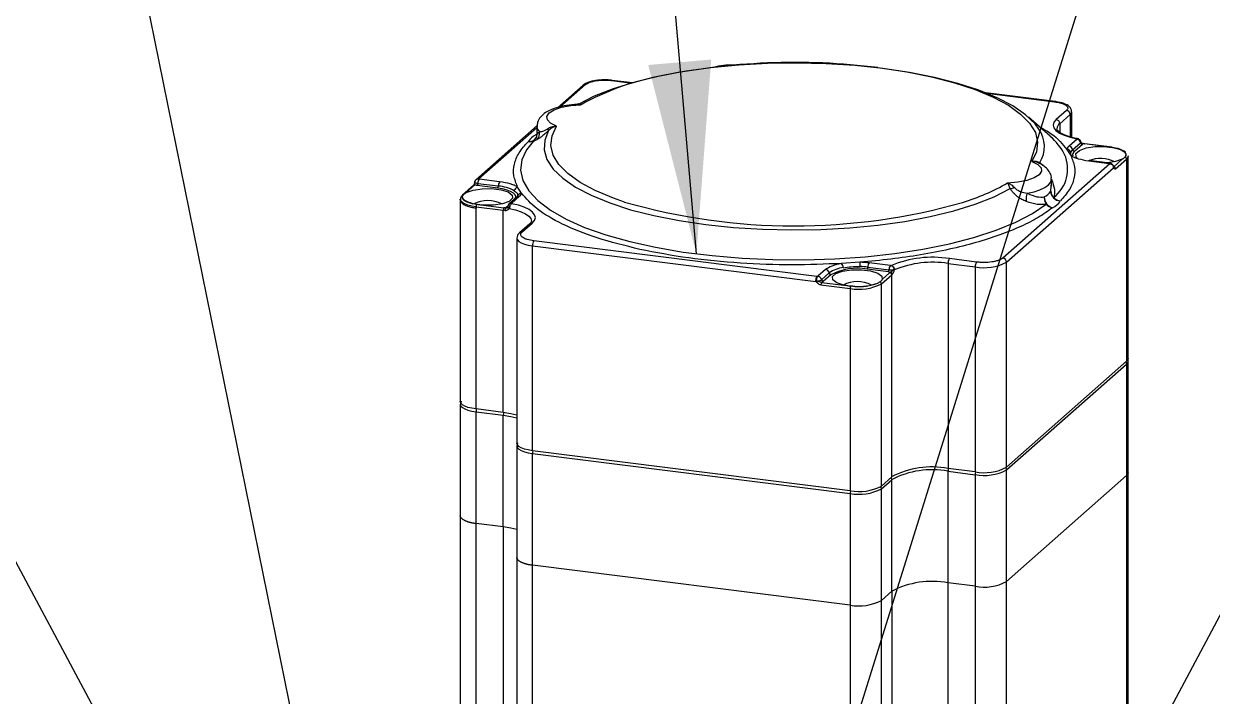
# Model space of a CAD drawing. Header units: millimetres. Extents: x 0 to 279, y 0 to 216.
# Drawn here: x 157.88 to 178.29, y 172.42 to 183.97 of the extents above; entities that cross this region are included whole.
import ezdxf

# ---------------------------------------------------------------- set-up
doc = ezdxf.new("R2010")
doc.units = ezdxf.units.MM
doc.layers.add('DIM', color=1, linetype='Continuous')
doc.dimstyles.new('SLDDIMSTYLE0', dxfattribs={"dimtxt": 0.18, "dimasz": 3.302, "dimexe": 0, "dimexo": 0.0625, "dimgap": 0, "dimtad": 0, "dimtih": 1, "dimtoh": 1, "dimdec": 0, "dimrnd": 1e-09, "dimzin": 0, "dimdsep": 46, "dimtxsty": 'Standard', "dimsah": 1, "dimcen": 0.09, "dimadec": 0, "dimazin": 0, "dimtfac": 3.302, "dimtdec": 0, "dimtofl": 0, "dimtmove": 0, "dimatfit": 3, "dimfxl": 0, "dimfrac": 2, "dimtolj": 1, "dimtzin": 0, "dimarcsym": 0})

msp = doc.modelspace()

# ---------------------------------------------------------------- linework, layer by layer
at = {"color": 7, "linetype": 'Continuous', "lineweight": 25}
for p, q in [((167.484, 182.911), (167.046, 182.525)), ((168.332, 182.952), (167.987, 182.995)), ((175.592, 182.631), (174.401, 182.781)), ((175.509, 182.034), (175.133, 182.365)), ((175.788, 182.478), (175.611, 182.322)), ((175.673, 182.251), (175.85, 182.407)), ((175.877, 182.017), (175.877, 182.456)), ((166.699, 182.219), (165.643, 181.288)), ((166.692, 182.199), (166.692, 182.082)), ((166.652, 181.976), (166.688, 182.024)), ((166.692, 182.077), (166.678, 182.005)), ((175.969, 181.984), (175.832, 181.863)), ((175.893, 181.803), (176.03, 181.924)), ((176.061, 181.894), (175.924, 181.773)), ((176.098, 181.903), (176.068, 181.907)), ((176.102, 181.904), (176.073, 181.908)), ((176.447, 181.859), (176.098, 181.903)), ((176.57, 181.845), (176.102, 181.904)), ((175.796, 181.81), (175.862, 181.704)), ((176.847, 178.22), (176.847, 181.693)), ((176.533, 181.564), (174.695, 179.943)), ((174.757, 179.872), (176.598, 181.495)), ((175.321, 181.567), (175.277, 181.589)), ((175.308, 181.577), (175.314, 181.573)), ((176.17, 181.613), (176.521, 181.569)), ((176.53, 181.572), (176.179, 181.616)), ((176.599, 181.512), (176.744, 181.64)), ((176.63, 181.476), (176.82, 181.644)), ((176.82, 181.644), (176.82, 178.171)), ((166.052, 181.254), (165.702, 181.298)), ((175.531, 181.178), (175.531, 181.296)), ((165.602, 181.192), (165.412, 181.024)), ((165.624, 181.198), (165.479, 181.07)), ((165.624, 181.251), (165.624, 181.251)), ((165.624, 181.25), (165.624, 181.249)), ((165.628, 181.267), (165.625, 181.253)), ((166.018, 181.144), (165.667, 181.189)), ((165.678, 181.225), (166.029, 181.181)), ((166.427, 181.057), (166.361, 181.163)), ((175.525, 181.179), (175.527, 181.197)), ((165.376, 180.954), (165.376, 177.481)), ((165.376, 180.95), (165.376, 180.954)), ((165.412, 181.024), (165.39, 180.997)), ((165.415, 181.008), (165.429, 181.031)), ((165.655, 180.864), (165.593, 180.877)), ((166.347, 180.991), (166.21, 180.87)), ((166.254, 180.883), (166.391, 181.004)), ((166.363, 181.02), (166.364, 181.018)), ((165.646, 180.824), (166.113, 180.765)), ((165.646, 177.352), (165.646, 180.824)), ((165.775, 180.851), (166.125, 180.807)), ((166.113, 177.293), (166.113, 180.765)), ((166.187, 180.831), (166.187, 180.83)), ((166.568, 180.532), (166.391, 180.376)), ((166.435, 180.389), (166.612, 180.545)), ((166.346, 180.285), (166.346, 176.765)), ((166.615, 180.155), (171.485, 179.542)), ((166.615, 176.635), (166.615, 180.155)), ((171.502, 179.626), (166.639, 180.239)), ((172.241, 179.872), (171.923, 179.85)), ((172.763, 179.814), (172.401, 179.86)), ((173.753, 179.85), (173.753, 176.33)), ((173.753, 179.85), (174.22, 179.791)), ((174.244, 179.875), (173.776, 179.934)), ((174.757, 176.352), (174.757, 179.872)), ((171.651, 179.747), (171.518, 179.63)), ((171.58, 179.57), (171.712, 179.687)), ((171.743, 179.657), (171.61, 179.54)), ((172.728, 179.705), (172.366, 179.751)), ((172.378, 179.787), (172.74, 179.741)), ((172.609, 179.502), (172.786, 179.657)), ((172.622, 179.576), (172.755, 179.693)), ((172.786, 176.185), (172.786, 179.657)), ((174.22, 179.791), (174.22, 176.271)), ((171.57, 179.484), (172.072, 179.421)), ((171.582, 179.526), (171.966, 179.477)), ((172.609, 176.029), (172.609, 179.502)), ((172.072, 179.421), (172.072, 175.948)), ((176.82, 178.171), (174.757, 176.352)), ((174.757, 176.305), (176.82, 178.124)), ((176.82, 178.124), (176.82, 176.207)), ((176.847, 176.256), (176.847, 178.173)), ((165.376, 177.434), (165.376, 175.517)), ((165.388, 177.486), (165.377, 177.435)), ((166.113, 177.293), (165.646, 177.352)), ((165.646, 177.304), (166.113, 177.246)), ((165.646, 175.387), (165.646, 177.304)), ((166.113, 175.328), (166.113, 177.246)), ((166.346, 176.718), (166.346, 174.801)), ((166.358, 176.77), (166.347, 176.718)), ((172.072, 175.948), (166.615, 176.635)), ((166.615, 176.588), (172.072, 175.901)), ((166.615, 174.671), (166.615, 176.588)), ((172.786, 176.185), (172.609, 176.029)), ((174.22, 176.271), (173.753, 176.33)), ((173.753, 174.366), (173.753, 176.283)), ((173.753, 176.283), (174.22, 176.224)), ((174.22, 176.224), (174.22, 174.307)), ((174.757, 174.388), (174.757, 176.305)), ((174.757, 174.388), (176.82, 176.207)), ((176.82, 176.207), (176.82, 166.543)), ((176.847, 166.592), (176.847, 176.256)), ((172.609, 175.982), (172.786, 176.138)), ((172.609, 174.065), (172.609, 175.982)), ((172.786, 174.221), (172.786, 176.138)), ((172.072, 175.901), (172.072, 173.984)), ((165.376, 175.517), (165.376, 165.854)), ((166.113, 175.328), (165.646, 175.387)), ((165.646, 165.724), (165.646, 175.387)), ((166.113, 175.328), (166.113, 165.665)), ((166.346, 174.801), (166.346, 165.137)), ((172.072, 173.984), (166.615, 174.671)), ((166.615, 165.008), (166.615, 174.671)), ((174.22, 174.307), (173.753, 174.366)), ((173.753, 164.702), (173.753, 174.366)), ((174.757, 164.724), (174.757, 174.388)), ((172.786, 174.221), (172.609, 174.065)), ((172.786, 174.221), (172.786, 164.557)), ((174.22, 174.307), (174.22, 164.643)), ((172.072, 173.984), (172.072, 164.32)), ((172.609, 164.401), (172.609, 174.065))]:
    msp.add_line(p, q, dxfattribs=at)
at = {"color": 8, "linetype": 'Continuous', "lineweight": 25}
for p, q in [((167.088, 182.537), (167.528, 182.924)), ((167.979, 182.992), (168.322, 182.949)), ((174.417, 182.775), (175.584, 182.628)), ((167.449, 182.577), (167.391, 182.583)), ((175.85, 182.407), (175.85, 182.026)), ((165.69, 181.303), (166.692, 182.187)), ((175.673, 182.251), (175.673, 182.102)), ((166.674, 182.06), (166.711, 182.085)), ((166.674, 182.06), (166.699, 182.06)), ((175.277, 181.589), (175.192, 181.602)), ((165.643, 181.193), (165.624, 181.198)), ((175.518, 181.091), (175.525, 181.179)), ((166.162, 180.816), (166.192, 180.843))]:
    msp.add_line(p, q, dxfattribs=at)
at = {"color": 7, "linetype": 'Continuous', "lineweight": 25, "flags": 128}
for points in [[(175.315, 182.159), (175.25, 182.246), (175.086, 182.405), (174.868, 182.556), (174.598, 182.697), (174.281, 182.827), (173.921, 182.943), (173.522, 183.045), (173.09, 183.131), (172.631, 183.199), (172.152, 183.249), (171.658, 183.28), (171.157, 183.292), (170.655, 183.284), (170.159, 183.256), (169.677, 183.21), (169.214, 183.145), (168.777, 183.062), (168.371, 182.963), (168.004, 182.849), (167.678, 182.721), (167.4, 182.582)], [(167.987, 182.995), (167.984, 182.995), (167.979, 182.992)], [(167.03, 182.208), (166.928, 182.258), (166.871, 182.316), (166.862, 182.376), (166.902, 182.435), (166.989, 182.488), (167.116, 182.532), (167.273, 182.562), (167.449, 182.577)], [(175.592, 182.631), (175.589, 182.631), (175.584, 182.628)], [(175.611, 182.322), (175.572, 182.276), (175.558, 182.228), (175.569, 182.18), (175.606, 182.134), (175.666, 182.09), (175.747, 182.051), (175.849, 182.017), (175.966, 181.99)], [(166.893, 182.135), (166.825, 181.969), (166.816, 181.801), (166.865, 181.635), (166.973, 181.471), (167.137, 181.313), (167.355, 181.162), (167.625, 181.021), (167.942, 180.891), (168.302, 180.774), (168.701, 180.672), (169.133, 180.587), (169.592, 180.518), (170.071, 180.468), (170.565, 180.438), (171.066, 180.426), (171.568, 180.434), (172.064, 180.461), (172.546, 180.508), (173.009, 180.573), (173.446, 180.656), (173.851, 180.755), (174.219, 180.869), (174.544, 180.996), (174.823, 181.136)], [(166.652, 181.976), (166.512, 181.804), (166.432, 181.629), (166.411, 181.451), (166.451, 181.274), (166.551, 181.099), (166.709, 180.93), (166.924, 180.767), (167.193, 180.614), (167.512, 180.471), (167.878, 180.342), (168.285, 180.227), (168.729, 180.129), (169.203, 180.047), (169.701, 179.985), (170.218, 179.941), (170.746, 179.917), (171.279, 179.913), (171.81, 179.93), (172.332, 179.966), (172.838, 180.022), (173.322, 180.096), (173.777, 180.189), (174.199, 180.298), (174.58, 180.422), (174.917, 180.559), (175.205, 180.709), (175.44, 180.868)], [(166.699, 182.058), (166.689, 182.058), (166.674, 182.06)], [(175.966, 181.99), (175.968, 181.989), (175.969, 181.988), (175.969, 181.988), (175.97, 181.987), (175.97, 181.986), (175.97, 181.985), (175.969, 181.985), (175.969, 181.984)], [(175.971, 181.665), (175.954, 181.683), (175.949, 181.74), (176.009, 181.793), (176.124, 181.834), (176.278, 181.857), (176.447, 181.859)], [(176.57, 181.845), (176.57, 181.845), (176.568, 181.845)], [(176.63, 181.833), (176.674, 181.821), (176.712, 181.807), (176.745, 181.792), (176.771, 181.776), (176.791, 181.758), (176.804, 181.74), (176.809, 181.721), (176.808, 181.702)], [(176.808, 181.702), (176.813, 181.721), (176.81, 181.74), (176.799, 181.759), (176.779, 181.777), (176.752, 181.793), (176.717, 181.809), (176.677, 181.822), (176.63, 181.833)], [(176.846, 181.697), (176.841, 181.67), (176.82, 181.644)], [(175.192, 181.602), (175.295, 181.552), (175.352, 181.494), (175.361, 181.434), (175.321, 181.375), (175.234, 181.321), (175.107, 181.278), (174.95, 181.247), (174.773, 181.232)], [(176.744, 181.64), (176.628, 181.599), (176.493, 181.577)], [(176.521, 181.569), (176.524, 181.569), (176.526, 181.568), (176.528, 181.568), (176.53, 181.567), (176.531, 181.566), (176.532, 181.565), (176.533, 181.564), (176.533, 181.564)], [(165.702, 181.298), (165.699, 181.298), (165.697, 181.299), (165.695, 181.299), (165.693, 181.3), (165.692, 181.301), (165.691, 181.302), (165.69, 181.302), (165.69, 181.303)], [(165.479, 181.07), (165.595, 181.111), (165.749, 181.134), (165.918, 181.136), (166.076, 181.116), (166.199, 181.078), (166.269, 181.026), (166.274, 180.97), (166.214, 180.917), (166.099, 180.876), (165.944, 180.853), (165.775, 180.851)], [(165.625, 181.255), (165.624, 181.25), (165.626, 181.245), (165.63, 181.241), (165.636, 181.237), (165.644, 181.233), (165.654, 181.23), (165.666, 181.227), (165.678, 181.225)], [(166.326, 180.972), (166.33, 180.999), (166.317, 181.03), (166.287, 181.06), (166.24, 181.087), (166.178, 181.111), (166.102, 181.13), (166.018, 181.144)], [(165.593, 180.877), (165.549, 180.889), (165.511, 180.902), (165.478, 180.918), (165.452, 180.934), (165.432, 180.952), (165.419, 180.97), (165.414, 180.989), (165.415, 181.008)], [(166.257, 180.877), (166.255, 180.878), (166.254, 180.879), (166.254, 180.879), (166.253, 180.88), (166.253, 180.881), (166.253, 180.881), (166.253, 180.882), (166.254, 180.883)], [(166.612, 180.545), (166.651, 180.591), (166.665, 180.639), (166.653, 180.687), (166.617, 180.733), (166.557, 180.776), (166.475, 180.816), (166.374, 180.85), (166.257, 180.877)], [(171.966, 179.477), (171.842, 179.516), (171.773, 179.567), (171.768, 179.624), (171.827, 179.676), (171.943, 179.717), (172.097, 179.741), (172.266, 179.742), (172.424, 179.723), (172.548, 179.684), (172.617, 179.633), (172.622, 179.576)], [(176.847, 178.22), (176.841, 178.197), (176.82, 178.171)], [(165.646, 177.352), (165.572, 177.364), (165.508, 177.38), (165.454, 177.401), (165.413, 177.424), (165.387, 177.45), (165.376, 177.477), (165.376, 177.481)], [(166.346, 177.246), (166.245, 177.271), (166.113, 177.293)], [(166.615, 176.635), (166.542, 176.648), (166.477, 176.664), (166.424, 176.685), (166.383, 176.708), (166.357, 176.734), (166.346, 176.761), (166.346, 176.765)], [(176.847, 176.256), (176.841, 176.233), (176.82, 176.207)], [(176.82, 176.207), (176.841, 176.233), (176.847, 176.256)], [(165.646, 175.387), (165.572, 175.399), (165.508, 175.416), (165.454, 175.437), (165.413, 175.46), (165.387, 175.486), (165.376, 175.513), (165.376, 175.517)], [(165.376, 175.517), (165.376, 175.513), (165.387, 175.486), (165.413, 175.46), (165.454, 175.437), (165.508, 175.416), (165.572, 175.399), (165.646, 175.387)], [(166.346, 175.282), (166.245, 175.307), (166.113, 175.328)], [(166.346, 175.282), (166.245, 175.307), (166.113, 175.328)], [(166.615, 174.671), (166.542, 174.683), (166.477, 174.7), (166.424, 174.72), (166.383, 174.744), (166.357, 174.77), (166.346, 174.797), (166.346, 174.801)], [(166.346, 174.801), (166.346, 174.797), (166.357, 174.77), (166.383, 174.744), (166.424, 174.72), (166.477, 174.7), (166.542, 174.683), (166.615, 174.671)]]:
    msp.add_lwpolyline(points, dxfattribs=at)
at = {"color": 8, "linetype": 'Continuous', "lineweight": 25, "flags": 128}
for points in [[(172.549, 183.214), (172.59, 183.209), (173.044, 183.141), (173.47, 183.056), (173.864, 182.954), (174.218, 182.838), (174.528, 182.708), (174.79, 182.567), (175, 182.417), (175.155, 182.259), (175.253, 182.097), (175.292, 181.931), (175.271, 181.766), (175.192, 181.602)], [(175.85, 182.407), (175.871, 182.433), (175.877, 182.456)], [(166.692, 182.2), (166.702, 182.158), (166.735, 182.112)], [(168.198, 180.905), (168.005, 180.972), (167.695, 181.102), (167.433, 181.243), (167.223, 181.393), (167.068, 181.551), (166.97, 181.713), (166.931, 181.878), (166.951, 182.044), (167.03, 182.208)], [(176.073, 181.908), (176.071, 181.908), (176.068, 181.907)], [(176.098, 181.903), (176.1, 181.904), (176.102, 181.904)], [(176.598, 181.507), (176.599, 181.512), (176.599, 181.513)], [(175.116, 181.056), (175.233, 181.083), (175.333, 181.116), (175.415, 181.155), (175.477, 181.198), (175.515, 181.243), (175.53, 181.29), (175.531, 181.295)], [(165.646, 180.824), (165.572, 180.836), (165.508, 180.853), (165.454, 180.873), (165.413, 180.897), (165.387, 180.923), (165.376, 180.95), (165.376, 180.95)], [(165.453, 180.927), (165.444, 180.933), (165.424, 180.951), (165.413, 180.97), (165.41, 180.989), (165.415, 181.008)], [(166.187, 180.83), (166.187, 180.826), (166.189, 180.822), (166.193, 180.818), (166.198, 180.815), (166.205, 180.811), (166.213, 180.808)], [(166.217, 180.796), (166.326, 180.771), (166.421, 180.74), (166.497, 180.704), (166.553, 180.664), (166.587, 180.621), (166.598, 180.578)], [(166.346, 180.286), (166.346, 180.281), (166.357, 180.254), (166.383, 180.228), (166.424, 180.204), (166.477, 180.184), (166.542, 180.167), (166.615, 180.155)], [(176.82, 178.124), (176.841, 178.15), (176.847, 178.173)], [(165.376, 177.434), (165.376, 177.43), (165.387, 177.403), (165.413, 177.377), (165.454, 177.354), (165.508, 177.333), (165.572, 177.317), (165.646, 177.304)], [(166.113, 177.246), (166.245, 177.224), (166.346, 177.199)], [(166.346, 176.718), (166.346, 176.714), (166.357, 176.687), (166.383, 176.661), (166.424, 176.638), (166.477, 176.617), (166.542, 176.6), (166.615, 176.588)]]:
    msp.add_lwpolyline(points, dxfattribs=at)
at = {"color": 7, "linetype": 'Continuous', "lineweight": 25}
for centre, radius, start, end in [((171.121, 171.812), 11.491, 82.8614, 101.8082), ((169.999, 182.312), 0.944, 85.7373, 106.9783), ((175.6, 182.25), 0.0728, 1.0587, 81.7605), ((175.777, 182.406), 0.0728, 1.0587, 81.7605), ((166.576, 182.087), 0.161, 315.9998, 9.0328), ((166.805, 182.101), 0.0945, 20.7327, 41.7971), ((166.807, 181.775), 0.314, 114.9585, 147.8607), ((166.558, 182.085), 0.144, 262.7484, 310.6965), ((174.829, 181.24), 1.045, 27.5233, 49.3814), ((175.958, 181.912), 0.0732, 9.6587, 81.6261), ((176.066, 181.93), 0.0366, 189.6587, 261.6261), ((176.049, 181.909), 0.0196, 307.4337, 351.7494), ((175.898, 181.78), 0.107, 128.6206, 163.5502), ((175.795, 181.742), 0.0676, 11.524, 89.3674), ((175.821, 181.791), 0.0732, 9.6587, 81.6261), ((175.952, 181.729), 0.0947, 128.6206, 163.5502), ((175.929, 181.809), 0.0366, 189.6587, 261.6261), ((176.372, 181.091), 0.562, 64.049, 111.4367), ((176.178, 181.606), 0.0101, 85.1842, 137.9022), ((176.591, 181.511), 0.00756, 311.3953, 335.1163), ((176.572, 181.503), 0.0268, 342.8976, 6.6615), ((176.594, 181.476), 0.0364, 1.0587, 81.7605), ((176.783, 181.643), 0.0366, 1.1959, 72.7619), ((165.8, 181.226), 0.122, 143.9725, 180.6513), ((165.629, 181.249), 0.00568, 166.6928, 217.2046), ((165.618, 181.224), 0.0608, 323.9725, 0.6513), ((165.968, 181.18), 0.0608, 323.9725, 0.6513), ((166.151, 181.182), 0.122, 143.9725, 180.6513), ((165.97, 180.474), 0.709, 61.9806, 85.2196), ((166.378, 181.089), 0.0752, 102.4956, 171.7423), ((174.792, 181.412), 0.278, 276.4822, 291.8646), ((175.296, 181.231), 0.262, 294.9585, 327.8607), ((175.69, 181.097), 0.172, 181.794, 267.3813), ((165.43, 181.004), 0.027, 92.4277, 131.0926), ((165.661, 181.288), 0.417, 240.0971, 260.5851), ((165.847, 180.401), 0.531, 62.8972, 117.053), ((166.423, 180.993), 0.0634, 86.9429, 168.4485), ((166.324, 181.087), 0.107, 308.6206, 343.5502), ((171.113, 191.078), 10.582, 254.0112, 285.8511), ((175.337, 180.953), 0.244, 155.0742, 188.9194), ((175.599, 180.992), 0.192, 179.7351, 254.8998), ((175.577, 180.983), 0.178, 219.9942, 261.0509), ((175.416, 181.092), 0.314, 294.9585, 327.8607), ((175.704, 181.102), 0.179, 221.7508, 263.0329), ((165.721, 180.827), 0.075, 150.4199, 181.9215), ((166.179, 180.769), 0.0656, 144.9309, 183.5931), ((165.883, 178.933), 1.847, 81.945, 82.8223), ((165.884, 178.893), 1.929, 81.945, 82.8223), ((166.202, 180.766), 0.0607, 141.5499, 183.7068), ((166.174, 180.8), 0.0196, 127.4337, 171.7494), ((166.256, 180.831), 0.0525, 207.8772, 221.3012), ((166.239, 180.898), 0.0931, 254.0757, 258.1207), ((166.746, 180.164), 0.131, 144.9309, 183.5931), ((171.854, 179.778), 0.1, 0.2376, 46.0575), ((172.713, 179.801), 0.477, 171.5016, 180.4442), ((172.2, 178.245), 1.627, 82.9107, 88.5447), ((172.499, 179.788), 0.122, 143.9725, 180.6513), ((173.485, 178.136), 1.821, 80.7994, 112.7708), ((173.485, 178.211), 1.661, 80.7226, 113.0548), ((173.884, 179.858), 0.131, 144.9309, 183.5931), ((174.351, 179.799), 0.131, 144.9309, 183.5931), ((174.374, 180.597), 0.82, 259.2261, 297.8883), ((174.685, 179.871), 0.0728, 1.0587, 81.7605), ((171.64, 179.675), 0.0732, 9.6587, 81.6261), ((172.013, 179.256), 0.526, 96.4436, 124.9221), ((171.748, 179.693), 0.0366, 189.6587, 261.6261), ((172.188, 178.816), 0.952, 79.2261, 117.8883), ((172.199, 178.355), 1.443, 82.9107, 88.5447), ((172.317, 179.786), 0.0608, 323.9725, 0.6513), ((172.679, 179.741), 0.0608, 323.9725, 0.6513), ((172.769, 180.033), 0.33, 262.9373, 269.6007), ((172.861, 179.743), 0.122, 143.9725, 180.6513), ((172.769, 179.954), 0.214, 262.1432, 286.5734), ((172.931, 179.493), 0.267, 128.083, 131.3655), ((172.749, 179.657), 0.0364, 1.0587, 81.7605), ((172.769, 179.863), 0.0493, 262.6433, 282.8396), ((172.76, 179.666), 0.0368, 0.8174, 80.4225), ((172.954, 179.466), 0.255, 128.083, 131.3655), ((172.809, 179.715), 0.0354, 43.5868, 57.7678), ((172.816, 179.785), 0.0395, 290.4034, 297.9491), ((171.501, 179.727), 0.175, 264.0305, 266.4851), ((170.627, 180.619), 1.378, 308.5541, 309.0533), ((171.508, 179.698), 0.147, 263.3732, 299.2996), ((171.504, 179.655), 0.0285, 266.357, 300.5278), ((171.507, 179.558), 0.0732, 9.6587, 81.6261), ((171.636, 179.488), 0.0656, 144.9309, 183.5931), ((171.616, 179.576), 0.0366, 189.6587, 261.6261), ((172.195, 179.008), 0.531, 62.8817, 117.1183), ((172.225, 180.227), 0.82, 259.2261, 297.8883), ((172.147, 179.423), 0.075, 150.4199, 181.9215), ((172.232, 180.266), 0.814, 264.4335, 292.6809), ((172.213, 180.397), 0.943, 266.3975, 290.717), ((172.572, 179.501), 0.0366, 1.1959, 72.7619), ((173.476, 174.88), 1.477, 79.2261, 117.8883), ((173.476, 174.832), 1.477, 79.2261, 117.8883), ((174.374, 177.077), 0.82, 259.2261, 297.8883), ((174.374, 177.03), 0.82, 259.2261, 297.8883), ((172.225, 176.754), 0.82, 259.2261, 297.8883), ((172.225, 176.707), 0.82, 259.2261, 297.8883), ((173.476, 172.915), 1.477, 79.2261, 117.8883), ((174.374, 175.113), 0.82, 259.2261, 297.8883), ((172.225, 174.79), 0.82, 259.2261, 297.8883)]:
    msp.add_arc(centre, radius, start, end, dxfattribs=at)
at = {"color": 8, "linetype": 'Continuous', "lineweight": 25}
for centre, radius, start, end in [((169.656, 178.584), 4.562, 101.1959, 118.9176), ((167.52, 182.869), 0.0556, 81.8416, 130.6612), ((174.883, 181.86), 0.526, 328.2489, 34.6982), ((175.738, 182.158), 0.114, 124.9101, 177.1907), ((176.023, 181.934), 0.0125, 305.1087, 5.9273), ((175.185, 181.473), 0.623, 308.2535, 23.7183), ((175.961, 181.716), 0.0675, 122.9709, 195.4505), ((175.363, 181.581), 0.0337, 177.1032, 219.8063), ((176.529, 181.562), 0.0101, 85.2081, 137.8998), ((165.62, 181.17), 0.0278, 81.8416, 130.6612), ((172.908, 184.479), 3.744, 287.0092, 299.8821), ((166.246, 180.828), 0.0555, 81.8256, 131.0932), ((166.383, 180.949), 0.0556, 81.8315, 130.6713), ((166.166, 180.844), 0.0278, 261.8315, 310.6687), ((166.604, 180.49), 0.0556, 81.8416, 130.6612), ((166.427, 180.334), 0.0556, 81.8417, 130.6529), ((176.718, 178.123), 0.102, 0.2566, 23.2397), ((165.936, 177.303), 0.29, 170.5628, 179.8138), ((166.404, 177.245), 0.29, 170.5636, 179.8138), ((166.906, 176.587), 0.29, 170.5628, 179.8138), ((172.684, 176.137), 0.102, 0.2566, 23.2397), ((174.043, 176.282), 0.29, 170.5628, 179.8138), ((174.51, 176.223), 0.29, 170.5614, 179.8138), ((174.655, 176.304), 0.102, 0.259, 23.482), ((172.507, 175.981), 0.102, 0.259, 23.482), ((172.362, 175.9), 0.29, 170.5614, 179.8138)]:
    msp.add_arc(centre, radius, start, end, dxfattribs=at)
at = {"color": 7, "linetype": 'Continuous', "lineweight": 25}
for points, knots in [([(167.603, 182.968), (167.577, 182.96), (167.529, 182.946), (167.498, 182.922), (167.484, 182.911)], [0, 0, 0, 0, 0.554245, 1, 1, 1, 1]), ([(167.528, 182.924), (167.548, 182.937), (167.579, 182.958), (167.648, 182.978), (167.69, 182.986), (167.712, 182.99), (167.715, 182.99), (167.759, 182.996), (167.828, 183.001), (167.895, 182.999), (167.927, 182.997), (167.949, 182.996), (167.969, 182.993), (167.979, 182.992)], [0, 0, 0, 0, 0.239396, 0.369568, 0.499903, 0.500532, 0.505193, 0.517877, 0.759375, 0.879575, 0.885602, 0.93951, 1, 1, 1, 1]), ([(167.987, 182.995), (167.963, 182.998), (167.893, 183.005), (167.771, 183.002), (167.66, 182.99), (167.614, 182.972), (167.603, 182.968)], [0, 0, 0, 0, 0.181392, 0.531248, 0.884045, 1, 1, 1, 1]), ([(167.336, 182.579), (167.275, 182.572), (167.148, 182.558), (166.98, 182.512), (166.847, 182.451), (166.754, 182.373), (166.698, 182.286), (166.698, 182.225), (166.698, 182.2)], [0, 0, 0, 0, 0.185284, 0.387539, 0.600391, 0.764774, 0.906824, 1, 1, 1, 1]), ([(167.391, 182.583), (167.376, 182.583), (167.357, 182.582), (167.34, 182.58), (167.336, 182.579)], [0, 0, 0, 0, 0.766059, 1, 1, 1, 1]), ([(167.41, 182.59), (167.403, 182.588), (167.393, 182.584), (167.39, 182.584), (167.389, 182.584)], [0, 0, 0, 0, 0.597559, 1, 1, 1, 1]), ([(175.584, 182.628), (175.623, 182.621), (175.684, 182.611), (175.745, 182.588), (175.769, 182.574), (175.78, 182.566), (175.781, 182.565), (175.8, 182.551), (175.814, 182.528), (175.809, 182.506), (175.803, 182.495), (175.798, 182.488), (175.791, 182.481), (175.788, 182.478)], [0, 0, 0, 0, 0.239396, 0.369568, 0.499903, 0.500532, 0.505193, 0.517877, 0.759375, 0.879575, 0.885602, 0.93951, 1, 1, 1, 1]), ([(175.874, 182.456), (175.875, 182.459), (175.88, 182.482), (175.857, 182.524), (175.812, 182.568), (175.734, 182.604), (175.651, 182.623), (175.6, 182.63), (175.592, 182.631)], [0, 0, 0, 0, 0.0314446, 0.2104816, 0.3915517, 0.6589851, 0.9492398, 1, 1, 1, 1]), ([(166.893, 182.135), (166.882, 182.124), (166.859, 182.103), (166.815, 182.065), (166.768, 182.026), (166.723, 181.993), (166.702, 181.981), (166.692, 181.974)], [0, 0, 0, 0, 0.121571, 0.251381, 0.501502, 0.739774, 1, 1, 1, 1]), ([(166.735, 182.112), (166.752, 182.113), (166.777, 182.114), (166.825, 182.134), (166.854, 182.149), (166.869, 182.16), (166.875, 182.164)], [0, 0, 0, 0, 0.537778, 0.784243, 0.901855, 1, 1, 1, 1]), ([(166.875, 182.164), (166.898, 182.178), (166.946, 182.205), (167.002, 182.207), (167.03, 182.208)], [0, 0, 0, 0, 0.483717, 1, 1, 1, 1]), ([(167.03, 182.208), (167.005, 182.201), (166.957, 182.188), (166.914, 182.152), (166.893, 182.135)], [0, 0, 0, 0, 0.519167, 1, 1, 1, 1]), ([(175.991, 181.99), (175.962, 181.996), (175.876, 182.013), (175.759, 182.051), (175.664, 182.103), (175.625, 182.147), (175.626, 182.157), (175.626, 182.162)], [0, 0, 0, 0, 0.125802, 0.363765, 0.597159, 0.822199, 1, 1, 1, 1]), ([(166.361, 181.163), (166.335, 181.228), (166.282, 181.358), (166.296, 181.556), (166.372, 181.753), (166.484, 181.879), (166.54, 181.942)], [0, 0, 0, 0, 0.2490524, 0.4999966, 0.7500175, 1, 1, 1, 1]), ([(166.692, 181.974), (166.67, 181.964), (166.628, 181.942), (166.644, 181.964), (166.652, 181.976)], [0, 0, 0, 0, 0.500493, 1, 1, 1, 1]), ([(175.966, 181.99), (175.971, 181.991), (175.98, 181.994), (175.987, 181.989), (175.99, 181.987)], [0, 0, 0, 0, 0.497164, 1, 1, 1, 1]), ([(176.002, 181.977), (175.998, 181.982), (175.992, 181.99), (175.979, 181.993), (175.97, 181.991), (175.966, 181.99)], [0, 0, 0, 0, 0.412985, 0.746731, 1, 1, 1, 1]), ([(176.035, 181.935), (176.035, 181.936), (176.035, 181.944), (176.028, 181.958), (176.016, 181.974), (176.001, 181.985), (175.99, 181.989), (175.984, 181.991)], [0, 0, 0, 0, 0.01423, 0.302796, 0.547967, 0.773802, 1, 1, 1, 1]), ([(176.039, 181.928), (176.038, 181.928), (176.038, 181.929), (176.037, 181.933), (176.036, 181.936)], [0, 0, 0, 0, 0.495435, 1, 1, 1, 1]), ([(176.038, 181.928), (176.04, 181.926), (176.05, 181.917), (176.06, 181.911), (176.068, 181.907)], [0, 0, 0, 0, 0.216148, 1, 1, 1, 1]), ([(175.862, 181.704), (175.888, 181.639), (175.941, 181.509), (175.927, 181.311), (175.85, 181.114), (175.739, 180.988), (175.683, 180.925)], [0, 0, 0, 0, 0.2490524, 0.4999966, 0.7500175, 1, 1, 1, 1]), ([(175.891, 181.689), (175.883, 181.695), (175.857, 181.717), (175.86, 181.74), (175.862, 181.756)], [0, 0, 0, 0, 0.293951, 1, 1, 1, 1]), ([(175.862, 181.704), (175.879, 181.694), (175.9, 181.682), (175.945, 181.664), (176.017, 181.639), (176.107, 181.624), (176.17, 181.613)], [0, 0, 0, 0, 0.25043, 0.292267, 0.501113, 1, 1, 1, 1]), ([(176.447, 181.859), (176.458, 181.858), (176.48, 181.856), (176.511, 181.852), (176.54, 181.849), (176.558, 181.846), (176.568, 181.845)], [0, 0, 0, 0, 0.263372, 0.528613, 0.763904, 1, 1, 1, 1]), ([(176.568, 181.845), (176.573, 181.844), (176.584, 181.843), (176.6, 181.84), (176.615, 181.837), (176.625, 181.834), (176.63, 181.833)], [0, 0, 0, 0, 0.2486798, 0.4978849, 0.7486778, 1, 1, 1, 1]), ([(176.808, 181.702), (176.807, 181.7), (176.806, 181.696), (176.803, 181.69), (176.799, 181.684), (176.796, 181.68), (176.794, 181.678)], [0, 0, 0, 0, 0.248691, 0.497896, 0.748679, 1, 1, 1, 1]), ([(175.192, 181.602), (175.217, 181.606), (175.266, 181.613), (175.309, 181.592), (175.33, 181.583)], [0, 0, 0, 0, 0.519167, 1, 1, 1, 1]), ([(175.525, 181.295), (175.527, 181.307), (175.533, 181.355), (175.494, 181.435), (175.423, 181.512), (175.358, 181.555), (175.312, 181.574), (175.305, 181.577)], [0, 0, 0, 0, 0.089999, 0.363681, 0.630338, 0.944038, 1, 1, 1, 1]), ([(176.597, 181.513), (176.597, 181.517), (176.596, 181.528), (176.586, 181.543), (176.572, 181.557), (176.556, 181.566), (176.541, 181.571), (176.532, 181.572), (176.53, 181.572)], [0, 0, 0, 0, 0.123268, 0.340243, 0.53147, 0.71455, 0.915394, 1, 1, 1, 1]), ([(176.596, 181.505), (176.594, 181.513), (176.59, 181.528), (176.574, 181.546), (176.555, 181.559), (176.54, 181.562), (176.533, 181.564)], [0, 0, 0, 0, 0.259845, 0.513049, 0.759726, 1, 1, 1, 1]), ([(176.533, 181.564), (176.538, 181.563), (176.55, 181.562), (176.57, 181.553), (176.585, 181.538), (176.594, 181.522), (176.597, 181.513), (176.598, 181.507)], [0, 0, 0, 0, 0.168775, 0.391842, 0.668391, 0.827478, 1, 1, 1, 1]), ([(176.598, 181.495), (176.598, 181.497), (176.597, 181.5), (176.596, 181.503), (176.596, 181.505)], [0, 0, 0, 0, 0.53686, 1, 1, 1, 1]), ([(176.599, 181.506), (176.599, 181.506), (176.599, 181.506), (176.598, 181.507), (176.598, 181.507), (176.598, 181.507), (176.598, 181.507), (176.598, 181.507)], [0, 0, 0, 0, 0.672578, 0.86906, 0.939725, 0.97061, 1, 1, 1, 1]), ([(176.598, 181.495), (176.602, 181.487), (176.609, 181.475), (176.621, 181.47), (176.627, 181.474), (176.63, 181.476)], [0, 0, 0, 0, 0.499643, 0.758209, 1, 1, 1, 1]), ([(176.599, 181.512), (176.599, 181.51), (176.6, 181.505), (176.6, 181.506), (176.599, 181.506)], [0, 0, 0, 0, 0.42174, 1, 1, 1, 1]), ([(176.794, 181.678), (176.792, 181.676), (176.788, 181.671), (176.78, 181.663), (176.768, 181.654), (176.756, 181.646), (176.747, 181.641), (176.744, 181.64)], [0, 0, 0, 0, 0.164416, 0.32912, 0.592279, 0.856682, 1, 1, 1, 1]), ([(165.655, 181.296), (165.649, 181.291), (165.638, 181.284), (165.629, 181.269), (165.626, 181.26), (165.625, 181.255)], [0, 0, 0, 0, 0.454732, 0.716319, 1, 1, 1, 1]), ([(165.627, 181.257), (165.629, 181.264), (165.633, 181.279), (165.648, 181.294), (165.668, 181.303), (165.683, 181.303), (165.69, 181.303)], [0, 0, 0, 0, 0.259845, 0.513049, 0.759726, 1, 1, 1, 1]), ([(175.531, 181.299), (175.552, 181.238), (175.595, 181.117), (175.579, 181.028), (175.571, 180.983)], [0, 0, 0, 0, 0.500493, 1, 1, 1, 1]), ([(165.429, 181.031), (165.433, 181.035), (165.444, 181.046), (165.461, 181.06), (165.476, 181.068), (165.479, 181.07)], [0, 0, 0, 0, 0.329179, 0.856625, 1, 1, 1, 1]), ([(165.625, 181.246), (165.621, 181.229), (165.615, 181.21), (165.609, 181.197), (165.608, 181.195)], [0, 0, 0, 0, 0.860673, 1, 1, 1, 1]), ([(165.624, 181.198), (165.623, 181.204), (165.622, 181.219), (165.623, 181.239), (165.624, 181.251)], [0, 0, 0, 0, 0.42174, 1, 1, 1, 1]), ([(165.667, 181.189), (165.659, 181.19), (165.65, 181.191), (165.643, 181.193), (165.643, 181.193)], [0, 0, 0, 0, 0.963084, 1, 1, 1, 1]), ([(166.361, 181.163), (166.343, 181.173), (166.323, 181.185), (166.278, 181.203), (166.205, 181.228), (166.116, 181.243), (166.052, 181.254)], [0, 0, 0, 0, 0.25043, 0.292267, 0.501113, 1, 1, 1, 1]), ([(166.303, 181.1), (166.323, 181.085), (166.362, 181.056), (166.362, 181.023), (166.361, 181.006)], [0, 0, 0, 0, 0.501698, 1, 1, 1, 1]), ([(174.823, 181.136), (174.815, 181.157), (174.798, 181.2), (174.782, 181.221), (174.773, 181.232)], [0, 0, 0, 0, 0.480833, 1, 1, 1, 1]), ([(174.773, 181.232), (174.796, 181.225), (174.84, 181.21), (174.877, 181.172), (174.895, 181.154)], [0, 0, 0, 0, 0.516283, 1, 1, 1, 1]), ([(175.097, 180.915), (175.071, 180.926), (175.022, 180.948), (174.946, 180.996), (174.887, 181.048), (174.846, 181.097), (174.83, 181.123), (174.823, 181.136)], [0, 0, 0, 0, 0.260979, 0.499861, 0.750194, 0.878746, 1, 1, 1, 1]), ([(174.895, 181.154), (174.901, 181.148), (174.913, 181.134), (174.947, 181.11), (175.017, 181.075), (175.076, 181.064), (175.116, 181.056)], [0, 0, 0, 0, 0.0976161, 0.214511, 0.4607451, 1, 1, 1, 1]), ([(165.39, 180.997), (165.389, 180.995), (165.377, 180.982), (165.379, 180.964), (165.38, 180.948)], [0, 0, 0, 0, 0.14668, 1, 1, 1, 1]), ([(165.38, 180.948), (165.379, 180.944), (165.375, 180.922), (165.408, 180.883), (165.471, 180.843), (165.562, 180.815), (165.631, 180.805), (165.653, 180.802)], [0, 0, 0, 0, 0.047944, 0.268455, 0.530122, 0.846022, 1, 1, 1, 1]), ([(166.21, 180.87), (166.205, 180.865), (166.194, 180.853), (166.19, 180.838), (166.188, 180.83)], [0, 0, 0, 0, 0.49242, 1, 1, 1, 1]), ([(166.213, 180.808), (166.214, 180.813), (166.216, 180.824), (166.222, 180.842), (166.231, 180.859), (166.244, 180.872), (166.253, 180.876), (166.257, 180.877)], [0, 0, 0, 0, 0.172111, 0.330905, 0.607231, 0.830539, 1, 1, 1, 1]), ([(166.257, 180.877), (166.252, 180.874), (166.243, 180.869), (166.232, 180.852), (166.223, 180.83), (166.221, 180.814), (166.22, 180.807)], [0, 0, 0, 0, 0.245647, 0.494096, 0.745504, 1, 1, 1, 1]), ([(166.362, 181.009), (166.362, 181.008), (166.361, 181.006), (166.351, 180.995), (166.347, 180.991)], [0, 0, 0, 0, 0.5558214, 1, 1, 1, 1]), ([(175.44, 180.868), (175.391, 180.862), (175.292, 180.85), (175.162, 180.894), (175.097, 180.915)], [0, 0, 0, 0, 0.499327, 1, 1, 1, 1]), ([(175.116, 181.056), (175.173, 181.031), (175.282, 180.985), (175.367, 180.991), (175.407, 180.993)], [0, 0, 0, 0, 0.5240499, 1, 1, 1, 1]), ([(165.775, 180.851), (165.754, 180.852), (165.712, 180.855), (165.674, 180.861), (165.655, 180.864)], [0, 0, 0, 0, 0.5285246, 1, 1, 1, 1]), ([(166.141, 180.762), (166.149, 180.761), (166.164, 180.761), (166.191, 180.771), (166.207, 180.786), (166.217, 180.796)], [0, 0, 0, 0, 0.237548, 0.495781, 1, 1, 1, 1]), ([(166.21, 180.806), (166.2, 180.804), (166.182, 180.801), (166.162, 180.802), (166.154, 180.803)], [0, 0, 0, 0, 0.584354, 1, 1, 1, 1]), ([(166.187, 180.83), (166.186, 180.827), (166.185, 180.823), (166.184, 180.823), (166.184, 180.823)], [0, 0, 0, 0, 0.62022, 1, 1, 1, 1]), ([(166.213, 180.808), (166.213, 180.808), (166.213, 180.808), (166.213, 180.808), (166.213, 180.807), (166.212, 180.807), (166.211, 180.807), (166.21, 180.806)], [0, 0, 0, 0, 0.0300619, 0.0615702, 0.1332035, 0.3303317, 1, 1, 1, 1]), ([(166.22, 180.807), (166.219, 180.805), (166.219, 180.801), (166.218, 180.798), (166.217, 180.796)], [0, 0, 0, 0, 0.464864, 1, 1, 1, 1]), ([(175.549, 180.807), (175.471, 180.751), (175.316, 180.639), (175.008, 180.483), (174.649, 180.337), (174.236, 180.206), (173.779, 180.091), (173.29, 179.997), (172.776, 179.921), (172.42, 179.888), (172.241, 179.872)], [0, 0, 0, 0, 0.123286, 0.246553, 0.373296, 0.5, 0.626743, 0.753448, 0.876733, 1, 1, 1, 1]), ([(166.597, 180.579), (166.597, 180.578), (166.6, 180.569), (166.592, 180.556), (166.573, 180.537), (166.568, 180.532)], [0, 0, 0, 0, 0.139054, 0.79887, 1, 1, 1, 1]), ([(166.391, 180.376), (166.378, 180.363), (166.353, 180.339), (166.35, 180.302), (166.348, 180.285)], [0, 0, 0, 0, 0.540272, 1, 1, 1, 1]), ([(166.639, 180.239), (166.599, 180.246), (166.538, 180.256), (166.478, 180.279), (166.453, 180.293), (166.443, 180.3), (166.442, 180.301), (166.423, 180.316), (166.409, 180.339), (166.414, 180.361), (166.42, 180.372), (166.425, 180.379), (166.432, 180.386), (166.435, 180.389)], [0, 0, 0, 0, 0.239396, 0.369568, 0.499903, 0.500532, 0.505193, 0.517877, 0.759375, 0.879575, 0.885602, 0.93951, 1, 1, 1, 1]), ([(171.923, 179.85), (171.642, 179.839), (171.063, 179.816), (170.172, 179.849), (169.277, 179.934), (168.735, 180.039), (168.461, 180.092)], [0, 0, 0, 0, 0.234463, 0.481754, 0.738403, 1, 1, 1, 1]), ([(171.923, 179.85), (171.893, 179.844), (171.858, 179.837), (171.803, 179.822), (171.727, 179.798), (171.682, 179.768), (171.651, 179.747)], [0, 0, 0, 0, 0.25043, 0.292267, 0.501113, 1, 1, 1, 1]), ([(174.695, 179.943), (174.675, 179.929), (174.644, 179.909), (174.575, 179.889), (174.533, 179.881), (174.511, 179.877), (174.508, 179.877), (174.464, 179.871), (174.395, 179.866), (174.328, 179.868), (174.295, 179.87), (174.274, 179.871), (174.254, 179.874), (174.244, 179.875)], [0, 0, 0, 0, 0.239396, 0.369568, 0.499903, 0.500532, 0.505193, 0.517877, 0.759375, 0.879575, 0.885602, 0.93951, 1, 1, 1, 1]), ([(171.954, 179.778), (171.999, 179.785), (172.089, 179.799), (172.187, 179.798), (172.236, 179.798)], [0, 0, 0, 0, 0.501698, 1, 1, 1, 1]), ([(172.828, 179.745), (172.816, 179.735), (172.796, 179.719), (172.775, 179.707), (172.766, 179.703)], [0, 0, 0, 0, 0.584354, 1, 1, 1, 1]), ([(172.78, 179.815), (172.786, 179.813), (172.799, 179.809), (172.816, 179.793), (172.829, 179.773), (172.833, 179.758), (172.835, 179.75)], [0, 0, 0, 0, 0.245647, 0.494096, 0.745504, 1, 1, 1, 1]), ([(172.83, 179.748), (172.829, 179.754), (172.827, 179.764), (172.819, 179.781), (172.807, 179.798), (172.793, 179.81), (172.784, 179.814), (172.78, 179.815)], [0, 0, 0, 0, 0.172111, 0.330905, 0.607231, 0.830539, 1, 1, 1, 1]), ([(172.797, 179.667), (172.8, 179.67), (172.807, 179.677), (172.82, 179.701), (172.829, 179.724), (172.834, 179.739)], [0, 0, 0, 0, 0.237548, 0.495781, 1, 1, 1, 1]), ([(172.83, 179.748), (172.83, 179.748), (172.83, 179.748), (172.83, 179.748), (172.83, 179.747), (172.829, 179.746), (172.828, 179.745), (172.828, 179.745)], [0, 0, 0, 0, 0.030062, 0.06157, 0.133203, 0.330332, 1, 1, 1, 1]), ([(172.835, 179.75), (172.835, 179.749), (172.835, 179.745), (172.835, 179.741), (172.834, 179.739)], [0, 0, 0, 0, 0.464864, 1, 1, 1, 1]), ([(171.483, 179.553), (171.484, 179.561), (171.485, 179.577), (171.49, 179.599), (171.496, 179.617), (171.5, 179.623), (171.502, 179.626)], [0, 0, 0, 0, 0.259845, 0.513049, 0.759726, 1, 1, 1, 1]), ([(171.485, 179.542), (171.485, 179.544), (171.483, 179.547), (171.483, 179.551), (171.483, 179.553)], [0, 0, 0, 0, 0.53686, 1, 1, 1, 1]), ([(171.485, 179.542), (171.497, 179.528), (171.515, 179.508), (171.546, 179.489), (171.562, 179.486), (171.57, 179.484)], [0, 0, 0, 0, 0.499643, 0.758209, 1, 1, 1, 1]), ([(171.502, 179.626), (171.501, 179.624), (171.5, 179.619), (171.497, 179.605), (171.494, 179.587), (171.491, 179.568), (171.491, 179.558), (171.491, 179.552)], [0, 0, 0, 0, 0.168775, 0.391842, 0.668391, 0.827478, 1, 1, 1, 1]), ([(171.495, 179.549), (171.494, 179.55), (171.492, 179.55), (171.491, 179.551), (171.491, 179.552), (171.491, 179.552), (171.491, 179.552), (171.491, 179.552)], [0, 0, 0, 0, 0.672578, 0.86906, 0.939725, 0.97061, 1, 1, 1, 1]), ([(171.582, 179.526), (171.569, 179.528), (171.54, 179.532), (171.511, 179.543), (171.495, 179.549)], [0, 0, 0, 0, 0.4217397, 1, 1, 1, 1]), ([(172.082, 179.46), (172.071, 179.461), (172.05, 179.463), (172.02, 179.467), (171.992, 179.472), (171.974, 179.476), (171.966, 179.477)], [0, 0, 0, 0, 0.263187, 0.527527, 0.763187, 1, 1, 1, 1]), ([(172.153, 179.456), (172.147, 179.456), (172.135, 179.457), (172.117, 179.458), (172.099, 179.459), (172.088, 179.46), (172.082, 179.46)], [0, 0, 0, 0, 0.248691, 0.497896, 0.748679, 1, 1, 1, 1]), ([(172.583, 179.536), (172.578, 179.532), (172.567, 179.525), (172.553, 179.519), (172.546, 179.515)], [0, 0, 0, 0, 0.497885, 1, 1, 1, 1]), ([(172.622, 179.576), (172.62, 179.572), (172.616, 179.565), (172.607, 179.556), (172.597, 179.546), (172.589, 179.54), (172.583, 179.536)], [0, 0, 0, 0, 0.263381, 0.52863, 0.670919, 1, 1, 1, 1]), ([(176.846, 178.173), (176.846, 178.174), (176.849, 178.186), (176.843, 178.197), (176.839, 178.206)], [0, 0, 0, 0, 0.135415, 1, 1, 1, 1])]:
    msp.add_open_spline(points, degree=3, knots=knots, dxfattribs=at)
at = {"color": 8, "linetype": 'Continuous', "lineweight": 25}
for points, knots in [([(167.41, 182.587), (167.415, 182.59), (167.429, 182.599), (167.441, 182.586), (167.449, 182.577)], [0, 0, 0, 0, 0.345855, 1, 1, 1, 1]), ([(166.697, 182.082), (166.696, 182.08), (166.689, 182.073), (166.715, 182.095), (166.735, 182.112)], [0, 0, 0, 0, 0.212233, 1, 1, 1, 1]), ([(175.315, 182.205), (175.389, 182.163), (175.608, 182.04), (175.721, 181.902), (175.796, 181.81)], [0, 0, 0, 0, 0.3391084, 1, 1, 1, 1]), ([(166.54, 181.942), (166.562, 181.943), (166.605, 181.945), (166.652, 181.974), (166.677, 182.002), (166.685, 182.018), (166.688, 182.023)], [0, 0, 0, 0, 0.3493457, 0.6986913, 0.9049751, 1, 1, 1, 1]), ([(175.33, 181.583), (175.341, 181.573), (175.359, 181.558), (175.375, 181.54), (175.382, 181.533)], [0, 0, 0, 0, 0.630572, 1, 1, 1, 1]), ([(165.69, 181.303), (165.685, 181.303), (165.672, 181.303), (165.662, 181.298), (165.655, 181.296)], [0, 0, 0, 0, 0.430722, 1, 1, 1, 1]), ([(168.461, 180.092), (168.207, 180.155), (167.703, 180.279), (167.116, 180.52), (166.672, 180.78), (166.507, 180.966), (166.427, 181.057)], [0, 0, 0, 0, 0.261597, 0.518246, 0.765537, 1, 1, 1, 1])]:
    msp.add_open_spline(points, degree=3, knots=knots, dxfattribs=at)
at = {"color": 7, "linetype": 'Continuous', "lineweight": 25}
for points in [[(175.571, 180.983), (175.556, 180.999), (175.527, 181.032), (175.521, 181.072), (175.518, 181.091)], [(175.407, 180.993), (175.407, 180.971), (175.408, 180.927), (175.43, 180.888), (175.44, 180.868)], [(171.61, 179.54), (171.607, 179.537), (171.6, 179.532), (171.588, 179.528), (171.582, 179.526)]]:
    msp.add_open_spline(points, degree=3, dxfattribs=at)

# ---------------------------------------------------------------- leaders
at = {"layer": 'DIM'}
for points in [[(162.531, 161.256), (136.37, 194.166)], [(163.254, 164.44), (147.573, 193.698)], [(170.548, 159.005), (189.005, 193.691)], [(169.344, 162.935), (178.84, 193.35)], [(164.133, 163.979), (158.19, 193.229)], [(169.431, 180.016), (168.287, 193.152)], [(161.109, 163.083), (137.077, 182.944)]]:
    msp.add_leader(points, dimstyle='SLDDIMSTYLE0', dxfattribs=at)

doc.saveas('drawing.dxf')
